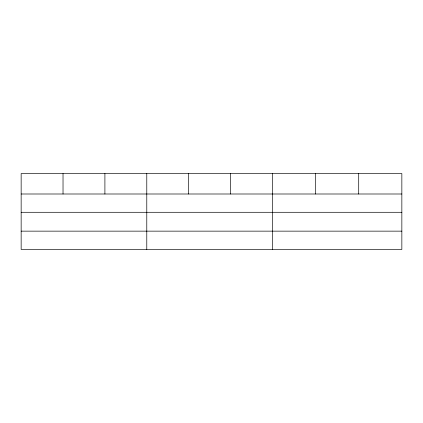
<?xml version="1.0" encoding="UTF-8"?>
<svg xmlns="http://www.w3.org/2000/svg" width="423" height="423" viewBox="0 0 423 423"><rect width="100%" height="100%" fill="white"/><g stroke="black" fill="none" stroke-linecap="round" stroke-linejoin="round"><path stroke-width="0.63" d="M401.85 212.293L401.85 173.562L21.15 173.562L21.15 249.438L401.85 249.438L401.85 212.293L21.15 212.293M21.15 193.998L401.85 193.998M21.15 231.143L401.85 231.143M358.704 173.562L358.704 193.998M315.558 173.562L315.558 193.998M272.412 173.562L272.412 249.438M230.535 173.562L230.535 193.998M188.658 173.562L188.658 193.998M146.781 173.562L146.781 249.438M104.904 173.562L104.904 193.998M63.027 173.562L63.027 193.998"/></g></svg>
